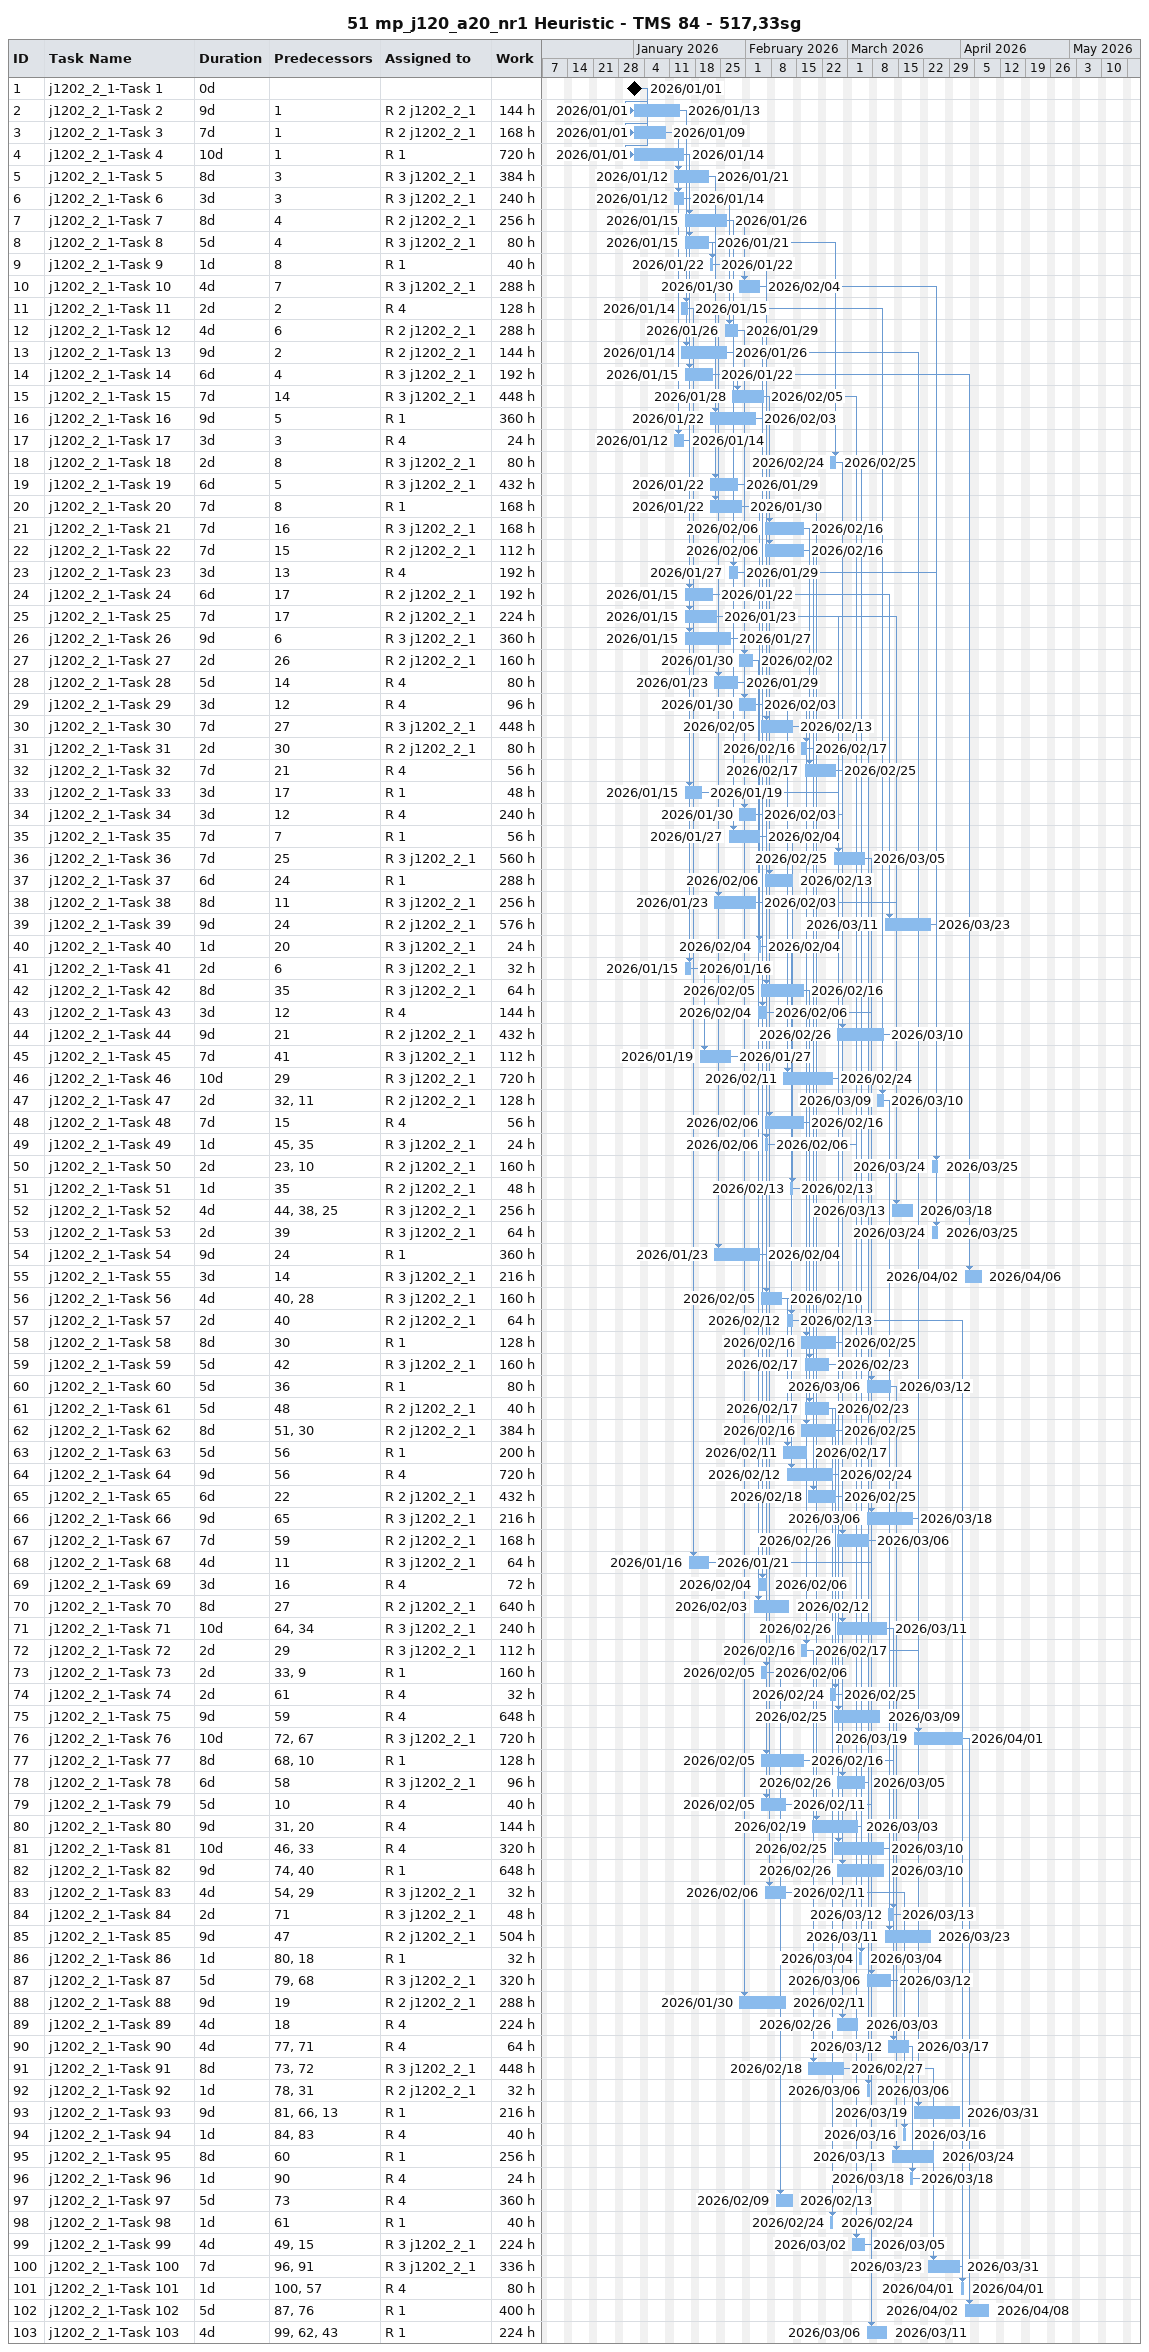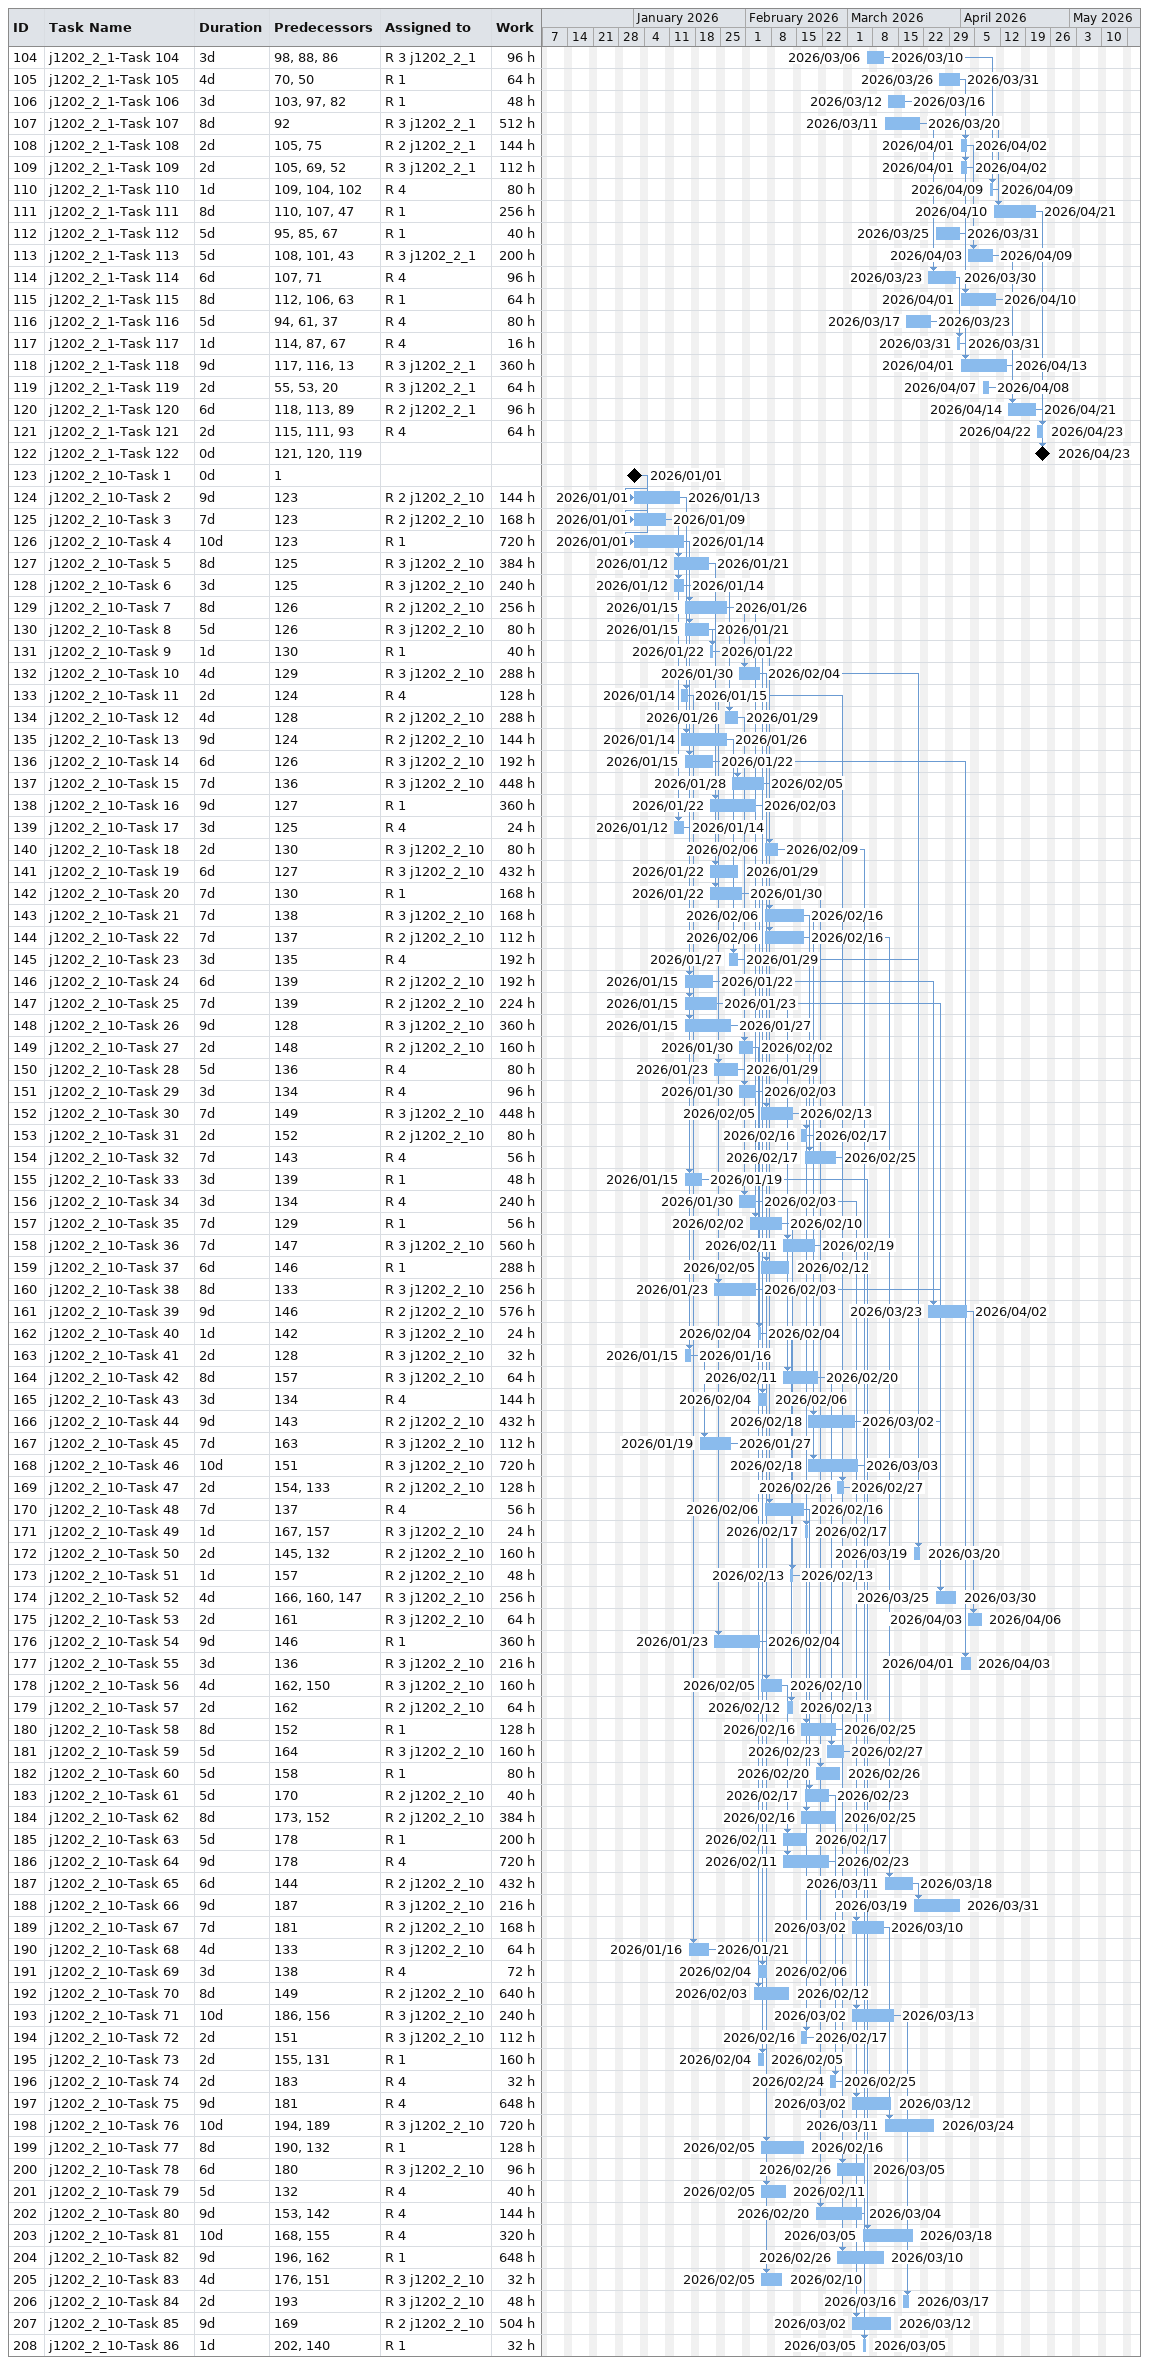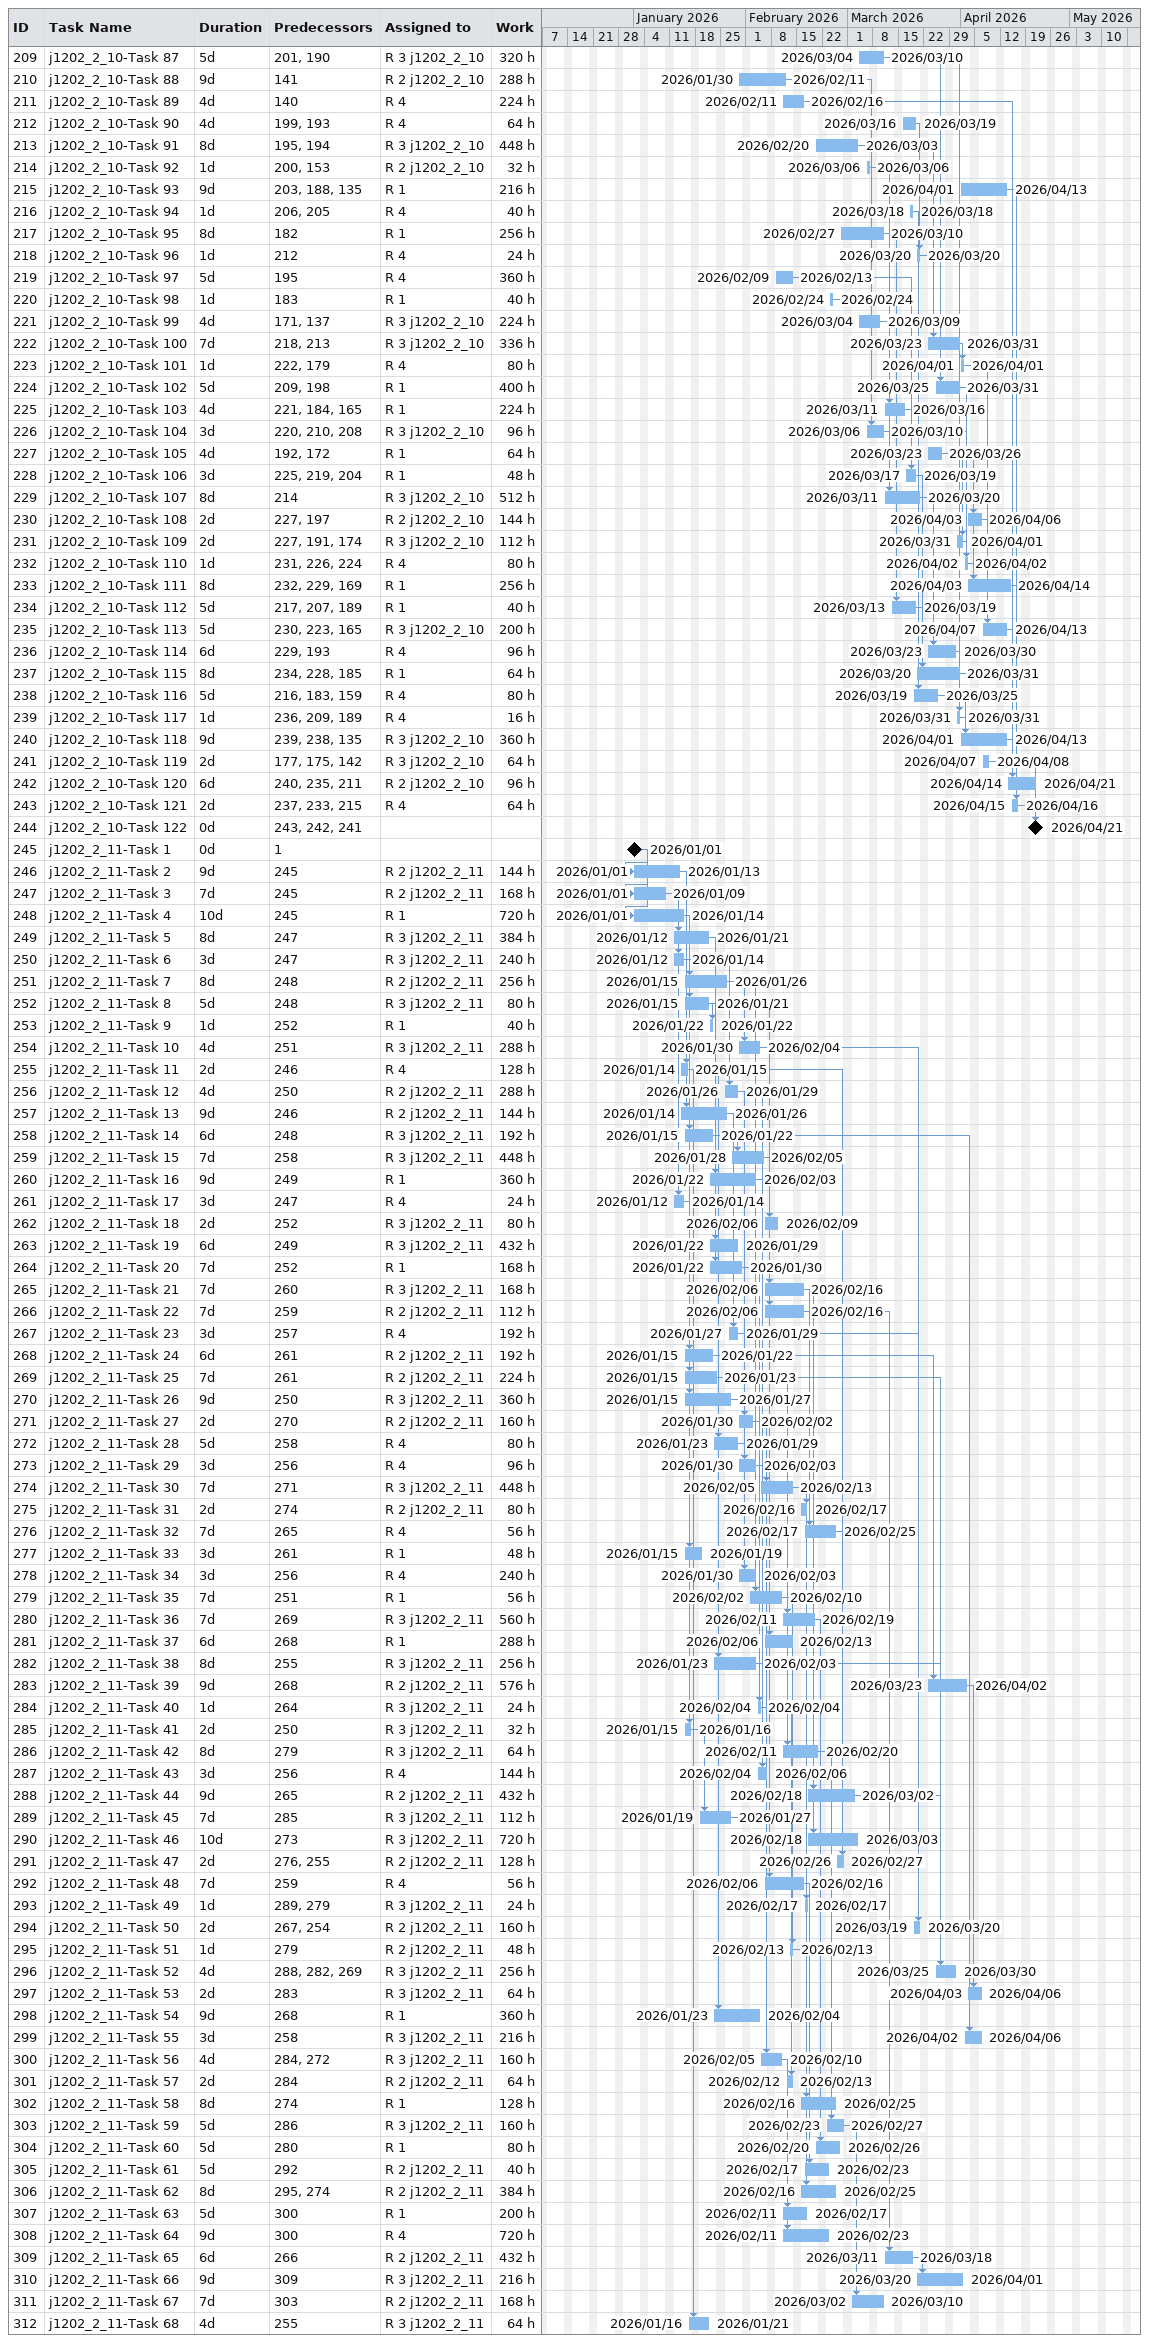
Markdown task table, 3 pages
51 mp_j120_a20_nr1 Heuristic - TMS 84 - 517,33sg

| ID | Task | Duration | Start | Finish | Predecessors | Resources | Work (h) |
|---|---|---|---|---|---|---|---|
| 1 | j1202_2_1-Task 1 | 0d | 2026-01-01 | 2026-01-01 |  |  |  |
| 2 | j1202_2_1-Task 2 | 9d | 2026-01-01 | 2026-01-13 | 1 | R 2 j1202_2_1 | 144 |
| 3 | j1202_2_1-Task 3 | 7d | 2026-01-01 | 2026-01-09 | 1 | R 2 j1202_2_1 | 168 |
| 4 | j1202_2_1-Task 4 | 10d | 2026-01-01 | 2026-01-14 | 1 | R 1 | 720 |
| 5 | j1202_2_1-Task 5 | 8d | 2026-01-12 | 2026-01-21 | 3 | R 3 j1202_2_1 | 384 |
| 6 | j1202_2_1-Task 6 | 3d | 2026-01-12 | 2026-01-14 | 3 | R 3 j1202_2_1 | 240 |
| 7 | j1202_2_1-Task 7 | 8d | 2026-01-15 | 2026-01-26 | 4 | R 2 j1202_2_1 | 256 |
| 8 | j1202_2_1-Task 8 | 5d | 2026-01-15 | 2026-01-21 | 4 | R 3 j1202_2_1 | 80 |
| 9 | j1202_2_1-Task 9 | 1d | 2026-01-22 | 2026-01-22 | 8 | R 1 | 40 |
| 10 | j1202_2_1-Task 10 | 4d | 2026-01-30 | 2026-02-04 | 7 | R 3 j1202_2_1 | 288 |
| 11 | j1202_2_1-Task 11 | 2d | 2026-01-14 | 2026-01-15 | 2 | R 4 | 128 |
| 12 | j1202_2_1-Task 12 | 4d | 2026-01-26 | 2026-01-29 | 6 | R 2 j1202_2_1 | 288 |
| 13 | j1202_2_1-Task 13 | 9d | 2026-01-14 | 2026-01-26 | 2 | R 2 j1202_2_1 | 144 |
| 14 | j1202_2_1-Task 14 | 6d | 2026-01-15 | 2026-01-22 | 4 | R 3 j1202_2_1 | 192 |
| 15 | j1202_2_1-Task 15 | 7d | 2026-01-28 | 2026-02-05 | 14 | R 3 j1202_2_1 | 448 |
| 16 | j1202_2_1-Task 16 | 9d | 2026-01-22 | 2026-02-03 | 5 | R 1 | 360 |
| 17 | j1202_2_1-Task 17 | 3d | 2026-01-12 | 2026-01-14 | 3 | R 4 | 24 |
| 18 | j1202_2_1-Task 18 | 2d | 2026-02-24 | 2026-02-25 | 8 | R 3 j1202_2_1 | 80 |
| 19 | j1202_2_1-Task 19 | 6d | 2026-01-22 | 2026-01-29 | 5 | R 3 j1202_2_1 | 432 |
| 20 | j1202_2_1-Task 20 | 7d | 2026-01-22 | 2026-01-30 | 8 | R 1 | 168 |
| 21 | j1202_2_1-Task 21 | 7d | 2026-02-06 | 2026-02-16 | 16 | R 3 j1202_2_1 | 168 |
| 22 | j1202_2_1-Task 22 | 7d | 2026-02-06 | 2026-02-16 | 15 | R 2 j1202_2_1 | 112 |
| 23 | j1202_2_1-Task 23 | 3d | 2026-01-27 | 2026-01-29 | 13 | R 4 | 192 |
| 24 | j1202_2_1-Task 24 | 6d | 2026-01-15 | 2026-01-22 | 17 | R 2 j1202_2_1 | 192 |
| 25 | j1202_2_1-Task 25 | 7d | 2026-01-15 | 2026-01-23 | 17 | R 2 j1202_2_1 | 224 |
| 26 | j1202_2_1-Task 26 | 9d | 2026-01-15 | 2026-01-27 | 6 | R 3 j1202_2_1 | 360 |
| 27 | j1202_2_1-Task 27 | 2d | 2026-01-30 | 2026-02-02 | 26 | R 2 j1202_2_1 | 160 |
| 28 | j1202_2_1-Task 28 | 5d | 2026-01-23 | 2026-01-29 | 14 | R 4 | 80 |
| 29 | j1202_2_1-Task 29 | 3d | 2026-01-30 | 2026-02-03 | 12 | R 4 | 96 |
| 30 | j1202_2_1-Task 30 | 7d | 2026-02-05 | 2026-02-13 | 27 | R 3 j1202_2_1 | 448 |
| 31 | j1202_2_1-Task 31 | 2d | 2026-02-16 | 2026-02-17 | 30 | R 2 j1202_2_1 | 80 |
| 32 | j1202_2_1-Task 32 | 7d | 2026-02-17 | 2026-02-25 | 21 | R 4 | 56 |
| 33 | j1202_2_1-Task 33 | 3d | 2026-01-15 | 2026-01-19 | 17 | R 1 | 48 |
| 34 | j1202_2_1-Task 34 | 3d | 2026-01-30 | 2026-02-03 | 12 | R 4 | 240 |
| 35 | j1202_2_1-Task 35 | 7d | 2026-01-27 | 2026-02-04 | 7 | R 1 | 56 |
| 36 | j1202_2_1-Task 36 | 7d | 2026-02-25 | 2026-03-05 | 25 | R 3 j1202_2_1 | 560 |
| 37 | j1202_2_1-Task 37 | 6d | 2026-02-06 | 2026-02-13 | 24 | R 1 | 288 |
| 38 | j1202_2_1-Task 38 | 8d | 2026-01-23 | 2026-02-03 | 11 | R 3 j1202_2_1 | 256 |
| 39 | j1202_2_1-Task 39 | 9d | 2026-03-11 | 2026-03-23 | 24 | R 2 j1202_2_1 | 576 |
| 40 | j1202_2_1-Task 40 | 1d | 2026-02-04 | 2026-02-04 | 20 | R 3 j1202_2_1 | 24 |
| 41 | j1202_2_1-Task 41 | 2d | 2026-01-15 | 2026-01-16 | 6 | R 3 j1202_2_1 | 32 |
| 42 | j1202_2_1-Task 42 | 8d | 2026-02-05 | 2026-02-16 | 35 | R 3 j1202_2_1 | 64 |
| 43 | j1202_2_1-Task 43 | 3d | 2026-02-04 | 2026-02-06 | 12 | R 4 | 144 |
| 44 | j1202_2_1-Task 44 | 9d | 2026-02-26 | 2026-03-10 | 21 | R 2 j1202_2_1 | 432 |
| 45 | j1202_2_1-Task 45 | 7d | 2026-01-19 | 2026-01-27 | 41 | R 3 j1202_2_1 | 112 |
| 46 | j1202_2_1-Task 46 | 10d | 2026-02-11 | 2026-02-24 | 29 | R 3 j1202_2_1 | 720 |
| 47 | j1202_2_1-Task 47 | 2d | 2026-03-09 | 2026-03-10 | 32, 11 | R 2 j1202_2_1 | 128 |
| 48 | j1202_2_1-Task 48 | 7d | 2026-02-06 | 2026-02-16 | 15 | R 4 | 56 |
| 49 | j1202_2_1-Task 49 | 1d | 2026-02-06 | 2026-02-06 | 45, 35 | R 3 j1202_2_1 | 24 |
| 50 | j1202_2_1-Task 50 | 2d | 2026-03-24 | 2026-03-25 | 23, 10 | R 2 j1202_2_1 | 160 |
| 51 | j1202_2_1-Task 51 | 1d | 2026-02-13 | 2026-02-13 | 35 | R 2 j1202_2_1 | 48 |
| 52 | j1202_2_1-Task 52 | 4d | 2026-03-13 | 2026-03-18 | 44, 38, 25 | R 3 j1202_2_1 | 256 |
| 53 | j1202_2_1-Task 53 | 2d | 2026-03-24 | 2026-03-25 | 39 | R 3 j1202_2_1 | 64 |
| 54 | j1202_2_1-Task 54 | 9d | 2026-01-23 | 2026-02-04 | 24 | R 1 | 360 |
| 55 | j1202_2_1-Task 55 | 3d | 2026-04-02 | 2026-04-06 | 14 | R 3 j1202_2_1 | 216 |
| 56 | j1202_2_1-Task 56 | 4d | 2026-02-05 | 2026-02-10 | 40, 28 | R 3 j1202_2_1 | 160 |
| 57 | j1202_2_1-Task 57 | 2d | 2026-02-12 | 2026-02-13 | 40 | R 2 j1202_2_1 | 64 |
| 58 | j1202_2_1-Task 58 | 8d | 2026-02-16 | 2026-02-25 | 30 | R 1 | 128 |
| 59 | j1202_2_1-Task 59 | 5d | 2026-02-17 | 2026-02-23 | 42 | R 3 j1202_2_1 | 160 |
| 60 | j1202_2_1-Task 60 | 5d | 2026-03-06 | 2026-03-12 | 36 | R 1 | 80 |
| 61 | j1202_2_1-Task 61 | 5d | 2026-02-17 | 2026-02-23 | 48 | R 2 j1202_2_1 | 40 |
| 62 | j1202_2_1-Task 62 | 8d | 2026-02-16 | 2026-02-25 | 51, 30 | R 2 j1202_2_1 | 384 |
| 63 | j1202_2_1-Task 63 | 5d | 2026-02-11 | 2026-02-17 | 56 | R 1 | 200 |
| 64 | j1202_2_1-Task 64 | 9d | 2026-02-12 | 2026-02-24 | 56 | R 4 | 720 |
| 65 | j1202_2_1-Task 65 | 6d | 2026-02-18 | 2026-02-25 | 22 | R 2 j1202_2_1 | 432 |
| 66 | j1202_2_1-Task 66 | 9d | 2026-03-06 | 2026-03-18 | 65 | R 3 j1202_2_1 | 216 |
| 67 | j1202_2_1-Task 67 | 7d | 2026-02-26 | 2026-03-06 | 59 | R 2 j1202_2_1 | 168 |
| 68 | j1202_2_1-Task 68 | 4d | 2026-01-16 | 2026-01-21 | 11 | R 3 j1202_2_1 | 64 |
| 69 | j1202_2_1-Task 69 | 3d | 2026-02-04 | 2026-02-06 | 16 | R 4 | 72 |
| 70 | j1202_2_1-Task 70 | 8d | 2026-02-03 | 2026-02-12 | 27 | R 2 j1202_2_1 | 640 |
| 71 | j1202_2_1-Task 71 | 10d | 2026-02-26 | 2026-03-11 | 64, 34 | R 3 j1202_2_1 | 240 |
| 72 | j1202_2_1-Task 72 | 2d | 2026-02-16 | 2026-02-17 | 29 | R 3 j1202_2_1 | 112 |
| 73 | j1202_2_1-Task 73 | 2d | 2026-02-05 | 2026-02-06 | 33, 9 | R 1 | 160 |
| 74 | j1202_2_1-Task 74 | 2d | 2026-02-24 | 2026-02-25 | 61 | R 4 | 32 |
| 75 | j1202_2_1-Task 75 | 9d | 2026-02-25 | 2026-03-09 | 59 | R 4 | 648 |
| 76 | j1202_2_1-Task 76 | 10d | 2026-03-19 | 2026-04-01 | 72, 67 | R 3 j1202_2_1 | 720 |
| 77 | j1202_2_1-Task 77 | 8d | 2026-02-05 | 2026-02-16 | 68, 10 | R 1 | 128 |
| 78 | j1202_2_1-Task 78 | 6d | 2026-02-26 | 2026-03-05 | 58 | R 3 j1202_2_1 | 96 |
| 79 | j1202_2_1-Task 79 | 5d | 2026-02-05 | 2026-02-11 | 10 | R 4 | 40 |
| 80 | j1202_2_1-Task 80 | 9d | 2026-02-19 | 2026-03-03 | 31, 20 | R 4 | 144 |
| 81 | j1202_2_1-Task 81 | 10d | 2026-02-25 | 2026-03-10 | 46, 33 | R 4 | 320 |
| 82 | j1202_2_1-Task 82 | 9d | 2026-02-26 | 2026-03-10 | 74, 40 | R 1 | 648 |
| 83 | j1202_2_1-Task 83 | 4d | 2026-02-06 | 2026-02-11 | 54, 29 | R 3 j1202_2_1 | 32 |
| 84 | j1202_2_1-Task 84 | 2d | 2026-03-12 | 2026-03-13 | 71 | R 3 j1202_2_1 | 48 |
| 85 | j1202_2_1-Task 85 | 9d | 2026-03-11 | 2026-03-23 | 47 | R 2 j1202_2_1 | 504 |
| 86 | j1202_2_1-Task 86 | 1d | 2026-03-04 | 2026-03-04 | 80, 18 | R 1 | 32 |
| 87 | j1202_2_1-Task 87 | 5d | 2026-03-06 | 2026-03-12 | 79, 68 | R 3 j1202_2_1 | 320 |
| 88 | j1202_2_1-Task 88 | 9d | 2026-01-30 | 2026-02-11 | 19 | R 2 j1202_2_1 | 288 |
| 89 | j1202_2_1-Task 89 | 4d | 2026-02-26 | 2026-03-03 | 18 | R 4 | 224 |
| 90 | j1202_2_1-Task 90 | 4d | 2026-03-12 | 2026-03-17 | 77, 71 | R 4 | 64 |
| 91 | j1202_2_1-Task 91 | 8d | 2026-02-18 | 2026-02-27 | 73, 72 | R 3 j1202_2_1 | 448 |
| 92 | j1202_2_1-Task 92 | 1d | 2026-03-06 | 2026-03-06 | 78, 31 | R 2 j1202_2_1 | 32 |
| 93 | j1202_2_1-Task 93 | 9d | 2026-03-19 | 2026-03-31 | 81, 66, 13 | R 1 | 216 |
| 94 | j1202_2_1-Task 94 | 1d | 2026-03-16 | 2026-03-16 | 84, 83 | R 4 | 40 |
| 95 | j1202_2_1-Task 95 | 8d | 2026-03-13 | 2026-03-24 | 60 | R 1 | 256 |
| 96 | j1202_2_1-Task 96 | 1d | 2026-03-18 | 2026-03-18 | 90 | R 4 | 24 |
| 97 | j1202_2_1-Task 97 | 5d | 2026-02-09 | 2026-02-13 | 73 | R 4 | 360 |
| 98 | j1202_2_1-Task 98 | 1d | 2026-02-24 | 2026-02-24 | 61 | R 1 | 40 |
| 99 | j1202_2_1-Task 99 | 4d | 2026-03-02 | 2026-03-05 | 49, 15 | R 3 j1202_2_1 | 224 |
| 100 | j1202_2_1-Task 100 | 7d | 2026-03-23 | 2026-03-31 | 96, 91 | R 3 j1202_2_1 | 336 |
| 101 | j1202_2_1-Task 101 | 1d | 2026-04-01 | 2026-04-01 | 100, 57 | R 4 | 80 |
| 102 | j1202_2_1-Task 102 | 5d | 2026-04-02 | 2026-04-08 | 87, 76 | R 1 | 400 |
| 103 | j1202_2_1-Task 103 | 4d | 2026-03-06 | 2026-03-11 | 99, 62, 43 | R 1 | 224 |
| 104 | j1202_2_1-Task 104 | 3d | 2026-03-06 | 2026-03-10 | 98, 88, 86 | R 3 j1202_2_1 | 96 |
| 105 | j1202_2_1-Task 105 | 4d | 2026-03-26 | 2026-03-31 | 70, 50 | R 1 | 64 |
| 106 | j1202_2_1-Task 106 | 3d | 2026-03-12 | 2026-03-16 | 103, 97, 82 | R 1 | 48 |
| 107 | j1202_2_1-Task 107 | 8d | 2026-03-11 | 2026-03-20 | 92 | R 3 j1202_2_1 | 512 |
| 108 | j1202_2_1-Task 108 | 2d | 2026-04-01 | 2026-04-02 | 105, 75 | R 2 j1202_2_1 | 144 |
| 109 | j1202_2_1-Task 109 | 2d | 2026-04-01 | 2026-04-02 | 105, 69, 52 | R 3 j1202_2_1 | 112 |
| 110 | j1202_2_1-Task 110 | 1d | 2026-04-09 | 2026-04-09 | 109, 104, 102 | R 4 | 80 |
| 111 | j1202_2_1-Task 111 | 8d | 2026-04-10 | 2026-04-21 | 110, 107, 47 | R 1 | 256 |
| 112 | j1202_2_1-Task 112 | 5d | 2026-03-25 | 2026-03-31 | 95, 85, 67 | R 1 | 40 |
| 113 | j1202_2_1-Task 113 | 5d | 2026-04-03 | 2026-04-09 | 108, 101, 43 | R 3 j1202_2_1 | 200 |
| 114 | j1202_2_1-Task 114 | 6d | 2026-03-23 | 2026-03-30 | 107, 71 | R 4 | 96 |
| 115 | j1202_2_1-Task 115 | 8d | 2026-04-01 | 2026-04-10 | 112, 106, 63 | R 1 | 64 |
| 116 | j1202_2_1-Task 116 | 5d | 2026-03-17 | 2026-03-23 | 94, 61, 37 | R 4 | 80 |
| 117 | j1202_2_1-Task 117 | 1d | 2026-03-31 | 2026-03-31 | 114, 87, 67 | R 4 | 16 |
| 118 | j1202_2_1-Task 118 | 9d | 2026-04-01 | 2026-04-13 | 117, 116, 13 | R 3 j1202_2_1 | 360 |
| 119 | j1202_2_1-Task 119 | 2d | 2026-04-07 | 2026-04-08 | 55, 53, 20 | R 3 j1202_2_1 | 64 |
| 120 | j1202_2_1-Task 120 | 6d | 2026-04-14 | 2026-04-21 | 118, 113, 89 | R 2 j1202_2_1 | 96 |
| 121 | j1202_2_1-Task 121 | 2d | 2026-04-22 | 2026-04-23 | 115, 111, 93 | R 4 | 64 |
| 122 | j1202_2_1-Task 122 | 0d | 2026-04-23 | 2026-04-23 | 121, 120, 119 |  |  |
| 123 | j1202_2_10-Task 1 | 0d | 2026-01-01 | 2026-01-01 | 1 |  |  |
| 124 | j1202_2_10-Task 2 | 9d | 2026-01-01 | 2026-01-13 | 123 | R 2 j1202_2_10 | 144 |
| 125 | j1202_2_10-Task 3 | 7d | 2026-01-01 | 2026-01-09 | 123 | R 2 j1202_2_10 | 168 |
| 126 | j1202_2_10-Task 4 | 10d | 2026-01-01 | 2026-01-14 | 123 | R 1 | 720 |
| 127 | j1202_2_10-Task 5 | 8d | 2026-01-12 | 2026-01-21 | 125 | R 3 j1202_2_10 | 384 |
| 128 | j1202_2_10-Task 6 | 3d | 2026-01-12 | 2026-01-14 | 125 | R 3 j1202_2_10 | 240 |
| 129 | j1202_2_10-Task 7 | 8d | 2026-01-15 | 2026-01-26 | 126 | R 2 j1202_2_10 | 256 |
| 130 | j1202_2_10-Task 8 | 5d | 2026-01-15 | 2026-01-21 | 126 | R 3 j1202_2_10 | 80 |
| 131 | j1202_2_10-Task 9 | 1d | 2026-01-22 | 2026-01-22 | 130 | R 1 | 40 |
| 132 | j1202_2_10-Task 10 | 4d | 2026-01-30 | 2026-02-04 | 129 | R 3 j1202_2_10 | 288 |
| 133 | j1202_2_10-Task 11 | 2d | 2026-01-14 | 2026-01-15 | 124 | R 4 | 128 |
| 134 | j1202_2_10-Task 12 | 4d | 2026-01-26 | 2026-01-29 | 128 | R 2 j1202_2_10 | 288 |
| 135 | j1202_2_10-Task 13 | 9d | 2026-01-14 | 2026-01-26 | 124 | R 2 j1202_2_10 | 144 |
| 136 | j1202_2_10-Task 14 | 6d | 2026-01-15 | 2026-01-22 | 126 | R 3 j1202_2_10 | 192 |
| 137 | j1202_2_10-Task 15 | 7d | 2026-01-28 | 2026-02-05 | 136 | R 3 j1202_2_10 | 448 |
| 138 | j1202_2_10-Task 16 | 9d | 2026-01-22 | 2026-02-03 | 127 | R 1 | 360 |
| 139 | j1202_2_10-Task 17 | 3d | 2026-01-12 | 2026-01-14 | 125 | R 4 | 24 |
| 140 | j1202_2_10-Task 18 | 2d | 2026-02-06 | 2026-02-09 | 130 | R 3 j1202_2_10 | 80 |
| 141 | j1202_2_10-Task 19 | 6d | 2026-01-22 | 2026-01-29 | 127 | R 3 j1202_2_10 | 432 |
| 142 | j1202_2_10-Task 20 | 7d | 2026-01-22 | 2026-01-30 | 130 | R 1 | 168 |
| 143 | j1202_2_10-Task 21 | 7d | 2026-02-06 | 2026-02-16 | 138 | R 3 j1202_2_10 | 168 |
| 144 | j1202_2_10-Task 22 | 7d | 2026-02-06 | 2026-02-16 | 137 | R 2 j1202_2_10 | 112 |
| 145 | j1202_2_10-Task 23 | 3d | 2026-01-27 | 2026-01-29 | 135 | R 4 | 192 |
| 146 | j1202_2_10-Task 24 | 6d | 2026-01-15 | 2026-01-22 | 139 | R 2 j1202_2_10 | 192 |
| 147 | j1202_2_10-Task 25 | 7d | 2026-01-15 | 2026-01-23 | 139 | R 2 j1202_2_10 | 224 |
| 148 | j1202_2_10-Task 26 | 9d | 2026-01-15 | 2026-01-27 | 128 | R 3 j1202_2_10 | 360 |
| 149 | j1202_2_10-Task 27 | 2d | 2026-01-30 | 2026-02-02 | 148 | R 2 j1202_2_10 | 160 |
| 150 | j1202_2_10-Task 28 | 5d | 2026-01-23 | 2026-01-29 | 136 | R 4 | 80 |
| 151 | j1202_2_10-Task 29 | 3d | 2026-01-30 | 2026-02-03 | 134 | R 4 | 96 |
| 152 | j1202_2_10-Task 30 | 7d | 2026-02-05 | 2026-02-13 | 149 | R 3 j1202_2_10 | 448 |
| 153 | j1202_2_10-Task 31 | 2d | 2026-02-16 | 2026-02-17 | 152 | R 2 j1202_2_10 | 80 |
| 154 | j1202_2_10-Task 32 | 7d | 2026-02-17 | 2026-02-25 | 143 | R 4 | 56 |
| 155 | j1202_2_10-Task 33 | 3d | 2026-01-15 | 2026-01-19 | 139 | R 1 | 48 |
| 156 | j1202_2_10-Task 34 | 3d | 2026-01-30 | 2026-02-03 | 134 | R 4 | 240 |
| 157 | j1202_2_10-Task 35 | 7d | 2026-02-02 | 2026-02-10 | 129 | R 1 | 56 |
| 158 | j1202_2_10-Task 36 | 7d | 2026-02-11 | 2026-02-19 | 147 | R 3 j1202_2_10 | 560 |
| 159 | j1202_2_10-Task 37 | 6d | 2026-02-05 | 2026-02-12 | 146 | R 1 | 288 |
| 160 | j1202_2_10-Task 38 | 8d | 2026-01-23 | 2026-02-03 | 133 | R 3 j1202_2_10 | 256 |
| 161 | j1202_2_10-Task 39 | 9d | 2026-03-23 | 2026-04-02 | 146 | R 2 j1202_2_10 | 576 |
| 162 | j1202_2_10-Task 40 | 1d | 2026-02-04 | 2026-02-04 | 142 | R 3 j1202_2_10 | 24 |
| 163 | j1202_2_10-Task 41 | 2d | 2026-01-15 | 2026-01-16 | 128 | R 3 j1202_2_10 | 32 |
| 164 | j1202_2_10-Task 42 | 8d | 2026-02-11 | 2026-02-20 | 157 | R 3 j1202_2_10 | 64 |
| 165 | j1202_2_10-Task 43 | 3d | 2026-02-04 | 2026-02-06 | 134 | R 4 | 144 |
| 166 | j1202_2_10-Task 44 | 9d | 2026-02-18 | 2026-03-02 | 143 | R 2 j1202_2_10 | 432 |
| 167 | j1202_2_10-Task 45 | 7d | 2026-01-19 | 2026-01-27 | 163 | R 3 j1202_2_10 | 112 |
| 168 | j1202_2_10-Task 46 | 10d | 2026-02-18 | 2026-03-03 | 151 | R 3 j1202_2_10 | 720 |
| 169 | j1202_2_10-Task 47 | 2d | 2026-02-26 | 2026-02-27 | 154, 133 | R 2 j1202_2_10 | 128 |
| 170 | j1202_2_10-Task 48 | 7d | 2026-02-06 | 2026-02-16 | 137 | R 4 | 56 |
| 171 | j1202_2_10-Task 49 | 1d | 2026-02-17 | 2026-02-17 | 167, 157 | R 3 j1202_2_10 | 24 |
| 172 | j1202_2_10-Task 50 | 2d | 2026-03-19 | 2026-03-20 | 145, 132 | R 2 j1202_2_10 | 160 |
| 173 | j1202_2_10-Task 51 | 1d | 2026-02-13 | 2026-02-13 | 157 | R 2 j1202_2_10 | 48 |
| 174 | j1202_2_10-Task 52 | 4d | 2026-03-25 | 2026-03-30 | 166, 160, 147 | R 3 j1202_2_10 | 256 |
| 175 | j1202_2_10-Task 53 | 2d | 2026-04-03 | 2026-04-06 | 161 | R 3 j1202_2_10 | 64 |
| 176 | j1202_2_10-Task 54 | 9d | 2026-01-23 | 2026-02-04 | 146 | R 1 | 360 |
| 177 | j1202_2_10-Task 55 | 3d | 2026-04-01 | 2026-04-03 | 136 | R 3 j1202_2_10 | 216 |
| 178 | j1202_2_10-Task 56 | 4d | 2026-02-05 | 2026-02-10 | 162, 150 | R 3 j1202_2_10 | 160 |
| 179 | j1202_2_10-Task 57 | 2d | 2026-02-12 | 2026-02-13 | 162 | R 2 j1202_2_10 | 64 |
| 180 | j1202_2_10-Task 58 | 8d | 2026-02-16 | 2026-02-25 | 152 | R 1 | 128 |
| 181 | j1202_2_10-Task 59 | 5d | 2026-02-23 | 2026-02-27 | 164 | R 3 j1202_2_10 | 160 |
| 182 | j1202_2_10-Task 60 | 5d | 2026-02-20 | 2026-02-26 | 158 | R 1 | 80 |
| 183 | j1202_2_10-Task 61 | 5d | 2026-02-17 | 2026-02-23 | 170 | R 2 j1202_2_10 | 40 |
| 184 | j1202_2_10-Task 62 | 8d | 2026-02-16 | 2026-02-25 | 173, 152 | R 2 j1202_2_10 | 384 |
| 185 | j1202_2_10-Task 63 | 5d | 2026-02-11 | 2026-02-17 | 178 | R 1 | 200 |
| 186 | j1202_2_10-Task 64 | 9d | 2026-02-11 | 2026-02-23 | 178 | R 4 | 720 |
| 187 | j1202_2_10-Task 65 | 6d | 2026-03-11 | 2026-03-18 | 144 | R 2 j1202_2_10 | 432 |
| 188 | j1202_2_10-Task 66 | 9d | 2026-03-19 | 2026-03-31 | 187 | R 3 j1202_2_10 | 216 |
| 189 | j1202_2_10-Task 67 | 7d | 2026-03-02 | 2026-03-10 | 181 | R 2 j1202_2_10 | 168 |
| 190 | j1202_2_10-Task 68 | 4d | 2026-01-16 | 2026-01-21 | 133 | R 3 j1202_2_10 | 64 |
| 191 | j1202_2_10-Task 69 | 3d | 2026-02-04 | 2026-02-06 | 138 | R 4 | 72 |
| 192 | j1202_2_10-Task 70 | 8d | 2026-02-03 | 2026-02-12 | 149 | R 2 j1202_2_10 | 640 |
| 193 | j1202_2_10-Task 71 | 10d | 2026-03-02 | 2026-03-13 | 186, 156 | R 3 j1202_2_10 | 240 |
| 194 | j1202_2_10-Task 72 | 2d | 2026-02-16 | 2026-02-17 | 151 | R 3 j1202_2_10 | 112 |
| 195 | j1202_2_10-Task 73 | 2d | 2026-02-04 | 2026-02-05 | 155, 131 | R 1 | 160 |
| 196 | j1202_2_10-Task 74 | 2d | 2026-02-24 | 2026-02-25 | 183 | R 4 | 32 |
| 197 | j1202_2_10-Task 75 | 9d | 2026-03-02 | 2026-03-12 | 181 | R 4 | 648 |
| 198 | j1202_2_10-Task 76 | 10d | 2026-03-11 | 2026-03-24 | 194, 189 | R 3 j1202_2_10 | 720 |
| 199 | j1202_2_10-Task 77 | 8d | 2026-02-05 | 2026-02-16 | 190, 132 | R 1 | 128 |
| 200 | j1202_2_10-Task 78 | 6d | 2026-02-26 | 2026-03-05 | 180 | R 3 j1202_2_10 | 96 |
| 201 | j1202_2_10-Task 79 | 5d | 2026-02-05 | 2026-02-11 | 132 | R 4 | 40 |
| 202 | j1202_2_10-Task 80 | 9d | 2026-02-20 | 2026-03-04 | 153, 142 | R 4 | 144 |
| 203 | j1202_2_10-Task 81 | 10d | 2026-03-05 | 2026-03-18 | 168, 155 | R 4 | 320 |
| 204 | j1202_2_10-Task 82 | 9d | 2026-02-26 | 2026-03-10 | 196, 162 | R 1 | 648 |
| 205 | j1202_2_10-Task 83 | 4d | 2026-02-05 | 2026-02-10 | 176, 151 | R 3 j1202_2_10 | 32 |
| 206 | j1202_2_10-Task 84 | 2d | 2026-03-16 | 2026-03-17 | 193 | R 3 j1202_2_10 | 48 |
| 207 | j1202_2_10-Task 85 | 9d | 2026-03-02 | 2026-03-12 | 169 | R 2 j1202_2_10 | 504 |
| 208 | j1202_2_10-Task 86 | 1d | 2026-03-05 | 2026-03-05 | 202, 140 | R 1 | 32 |
| 209 | j1202_2_10-Task 87 | 5d | 2026-03-04 | 2026-03-10 | 201, 190 | R 3 j1202_2_10 | 320 |
| 210 | j1202_2_10-Task 88 | 9d | 2026-01-30 | 2026-02-11 | 141 | R 2 j1202_2_10 | 288 |
| 211 | j1202_2_10-Task 89 | 4d | 2026-02-11 | 2026-02-16 | 140 | R 4 | 224 |
| 212 | j1202_2_10-Task 90 | 4d | 2026-03-16 | 2026-03-19 | 199, 193 | R 4 | 64 |
| 213 | j1202_2_10-Task 91 | 8d | 2026-02-20 | 2026-03-03 | 195, 194 | R 3 j1202_2_10 | 448 |
| 214 | j1202_2_10-Task 92 | 1d | 2026-03-06 | 2026-03-06 | 200, 153 | R 2 j1202_2_10 | 32 |
| 215 | j1202_2_10-Task 93 | 9d | 2026-04-01 | 2026-04-13 | 203, 188, 135 | R 1 | 216 |
| 216 | j1202_2_10-Task 94 | 1d | 2026-03-18 | 2026-03-18 | 206, 205 | R 4 | 40 |
| 217 | j1202_2_10-Task 95 | 8d | 2026-02-27 | 2026-03-10 | 182 | R 1 | 256 |
| 218 | j1202_2_10-Task 96 | 1d | 2026-03-20 | 2026-03-20 | 212 | R 4 | 24 |
| 219 | j1202_2_10-Task 97 | 5d | 2026-02-09 | 2026-02-13 | 195 | R 4 | 360 |
| 220 | j1202_2_10-Task 98 | 1d | 2026-02-24 | 2026-02-24 | 183 | R 1 | 40 |
| 221 | j1202_2_10-Task 99 | 4d | 2026-03-04 | 2026-03-09 | 171, 137 | R 3 j1202_2_10 | 224 |
| 222 | j1202_2_10-Task 100 | 7d | 2026-03-23 | 2026-03-31 | 218, 213 | R 3 j1202_2_10 | 336 |
| 223 | j1202_2_10-Task 101 | 1d | 2026-04-01 | 2026-04-01 | 222, 179 | R 4 | 80 |
| 224 | j1202_2_10-Task 102 | 5d | 2026-03-25 | 2026-03-31 | 209, 198 | R 1 | 400 |
| 225 | j1202_2_10-Task 103 | 4d | 2026-03-11 | 2026-03-16 | 221, 184, 165 | R 1 | 224 |
| 226 | j1202_2_10-Task 104 | 3d | 2026-03-06 | 2026-03-10 | 220, 210, 208 | R 3 j1202_2_10 | 96 |
| 227 | j1202_2_10-Task 105 | 4d | 2026-03-23 | 2026-03-26 | 192, 172 | R 1 | 64 |
| 228 | j1202_2_10-Task 106 | 3d | 2026-03-17 | 2026-03-19 | 225, 219, 204 | R 1 | 48 |
| 229 | j1202_2_10-Task 107 | 8d | 2026-03-11 | 2026-03-20 | 214 | R 3 j1202_2_10 | 512 |
| 230 | j1202_2_10-Task 108 | 2d | 2026-04-03 | 2026-04-06 | 227, 197 | R 2 j1202_2_10 | 144 |
| 231 | j1202_2_10-Task 109 | 2d | 2026-03-31 | 2026-04-01 | 227, 191, 174 | R 3 j1202_2_10 | 112 |
| 232 | j1202_2_10-Task 110 | 1d | 2026-04-02 | 2026-04-02 | 231, 226, 224 | R 4 | 80 |
| 233 | j1202_2_10-Task 111 | 8d | 2026-04-03 | 2026-04-14 | 232, 229, 169 | R 1 | 256 |
| 234 | j1202_2_10-Task 112 | 5d | 2026-03-13 | 2026-03-19 | 217, 207, 189 | R 1 | 40 |
| 235 | j1202_2_10-Task 113 | 5d | 2026-04-07 | 2026-04-13 | 230, 223, 165 | R 3 j1202_2_10 | 200 |
| 236 | j1202_2_10-Task 114 | 6d | 2026-03-23 | 2026-03-30 | 229, 193 | R 4 | 96 |
| 237 | j1202_2_10-Task 115 | 8d | 2026-03-20 | 2026-03-31 | 234, 228, 185 | R 1 | 64 |
| 238 | j1202_2_10-Task 116 | 5d | 2026-03-19 | 2026-03-25 | 216, 183, 159 | R 4 | 80 |
| 239 | j1202_2_10-Task 117 | 1d | 2026-03-31 | 2026-03-31 | 236, 209, 189 | R 4 | 16 |
| 240 | j1202_2_10-Task 118 | 9d | 2026-04-01 | 2026-04-13 | 239, 238, 135 | R 3 j1202_2_10 | 360 |
| 241 | j1202_2_10-Task 119 | 2d | 2026-04-07 | 2026-04-08 | 177, 175, 142 | R 3 j1202_2_10 | 64 |
| 242 | j1202_2_10-Task 120 | 6d | 2026-04-14 | 2026-04-21 | 240, 235, 211 | R 2 j1202_2_10 | 96 |
| 243 | j1202_2_10-Task 121 | 2d | 2026-04-15 | 2026-04-16 | 237, 233, 215 | R 4 | 64 |
| 244 | j1202_2_10-Task 122 | 0d | 2026-04-21 | 2026-04-21 | 243, 242, 241 |  |  |
| 245 | j1202_2_11-Task 1 | 0d | 2026-01-01 | 2026-01-01 | 1 |  |  |
| 246 | j1202_2_11-Task 2 | 9d | 2026-01-01 | 2026-01-13 | 245 | R 2 j1202_2_11 | 144 |
| 247 | j1202_2_11-Task 3 | 7d | 2026-01-01 | 2026-01-09 | 245 | R 2 j1202_2_11 | 168 |
| 248 | j1202_2_11-Task 4 | 10d | 2026-01-01 | 2026-01-14 | 245 | R 1 | 720 |
| 249 | j1202_2_11-Task 5 | 8d | 2026-01-12 | 2026-01-21 | 247 | R 3 j1202_2_11 | 384 |
| 250 | j1202_2_11-Task 6 | 3d | 2026-01-12 | 2026-01-14 | 247 | R 3 j1202_2_11 | 240 |
| 251 | j1202_2_11-Task 7 | 8d | 2026-01-15 | 2026-01-26 | 248 | R 2 j1202_2_11 | 256 |
| 252 | j1202_2_11-Task 8 | 5d | 2026-01-15 | 2026-01-21 | 248 | R 3 j1202_2_11 | 80 |
| 253 | j1202_2_11-Task 9 | 1d | 2026-01-22 | 2026-01-22 | 252 | R 1 | 40 |
| 254 | j1202_2_11-Task 10 | 4d | 2026-01-30 | 2026-02-04 | 251 | R 3 j1202_2_11 | 288 |
| 255 | j1202_2_11-Task 11 | 2d | 2026-01-14 | 2026-01-15 | 246 | R 4 | 128 |
| 256 | j1202_2_11-Task 12 | 4d | 2026-01-26 | 2026-01-29 | 250 | R 2 j1202_2_11 | 288 |
| 257 | j1202_2_11-Task 13 | 9d | 2026-01-14 | 2026-01-26 | 246 | R 2 j1202_2_11 | 144 |
| 258 | j1202_2_11-Task 14 | 6d | 2026-01-15 | 2026-01-22 | 248 | R 3 j1202_2_11 | 192 |
| 259 | j1202_2_11-Task 15 | 7d | 2026-01-28 | 2026-02-05 | 258 | R 3 j1202_2_11 | 448 |
| 260 | j1202_2_11-Task 16 | 9d | 2026-01-22 | 2026-02-03 | 249 | R 1 | 360 |
| 261 | j1202_2_11-Task 17 | 3d | 2026-01-12 | 2026-01-14 | 247 | R 4 | 24 |
| 262 | j1202_2_11-Task 18 | 2d | 2026-02-06 | 2026-02-09 | 252 | R 3 j1202_2_11 | 80 |
| 263 | j1202_2_11-Task 19 | 6d | 2026-01-22 | 2026-01-29 | 249 | R 3 j1202_2_11 | 432 |
| 264 | j1202_2_11-Task 20 | 7d | 2026-01-22 | 2026-01-30 | 252 | R 1 | 168 |
| 265 | j1202_2_11-Task 21 | 7d | 2026-02-06 | 2026-02-16 | 260 | R 3 j1202_2_11 | 168 |
| 266 | j1202_2_11-Task 22 | 7d | 2026-02-06 | 2026-02-16 | 259 | R 2 j1202_2_11 | 112 |
| 267 | j1202_2_11-Task 23 | 3d | 2026-01-27 | 2026-01-29 | 257 | R 4 | 192 |
| 268 | j1202_2_11-Task 24 | 6d | 2026-01-15 | 2026-01-22 | 261 | R 2 j1202_2_11 | 192 |
| 269 | j1202_2_11-Task 25 | 7d | 2026-01-15 | 2026-01-23 | 261 | R 2 j1202_2_11 | 224 |
| 270 | j1202_2_11-Task 26 | 9d | 2026-01-15 | 2026-01-27 | 250 | R 3 j1202_2_11 | 360 |
| 271 | j1202_2_11-Task 27 | 2d | 2026-01-30 | 2026-02-02 | 270 | R 2 j1202_2_11 | 160 |
| 272 | j1202_2_11-Task 28 | 5d | 2026-01-23 | 2026-01-29 | 258 | R 4 | 80 |
| 273 | j1202_2_11-Task 29 | 3d | 2026-01-30 | 2026-02-03 | 256 | R 4 | 96 |
| 274 | j1202_2_11-Task 30 | 7d | 2026-02-05 | 2026-02-13 | 271 | R 3 j1202_2_11 | 448 |
| 275 | j1202_2_11-Task 31 | 2d | 2026-02-16 | 2026-02-17 | 274 | R 2 j1202_2_11 | 80 |
| 276 | j1202_2_11-Task 32 | 7d | 2026-02-17 | 2026-02-25 | 265 | R 4 | 56 |
| 277 | j1202_2_11-Task 33 | 3d | 2026-01-15 | 2026-01-19 | 261 | R 1 | 48 |
| 278 | j1202_2_11-Task 34 | 3d | 2026-01-30 | 2026-02-03 | 256 | R 4 | 240 |
| 279 | j1202_2_11-Task 35 | 7d | 2026-02-02 | 2026-02-10 | 251 | R 1 | 56 |
| 280 | j1202_2_11-Task 36 | 7d | 2026-02-11 | 2026-02-19 | 269 | R 3 j1202_2_11 | 560 |
| 281 | j1202_2_11-Task 37 | 6d | 2026-02-06 | 2026-02-13 | 268 | R 1 | 288 |
| 282 | j1202_2_11-Task 38 | 8d | 2026-01-23 | 2026-02-03 | 255 | R 3 j1202_2_11 | 256 |
| 283 | j1202_2_11-Task 39 | 9d | 2026-03-23 | 2026-04-02 | 268 | R 2 j1202_2_11 | 576 |
| 284 | j1202_2_11-Task 40 | 1d | 2026-02-04 | 2026-02-04 | 264 | R 3 j1202_2_11 | 24 |
| 285 | j1202_2_11-Task 41 | 2d | 2026-01-15 | 2026-01-16 | 250 | R 3 j1202_2_11 | 32 |
| 286 | j1202_2_11-Task 42 | 8d | 2026-02-11 | 2026-02-20 | 279 | R 3 j1202_2_11 | 64 |
| 287 | j1202_2_11-Task 43 | 3d | 2026-02-04 | 2026-02-06 | 256 | R 4 | 144 |
| 288 | j1202_2_11-Task 44 | 9d | 2026-02-18 | 2026-03-02 | 265 | R 2 j1202_2_11 | 432 |
| 289 | j1202_2_11-Task 45 | 7d | 2026-01-19 | 2026-01-27 | 285 | R 3 j1202_2_11 | 112 |
| 290 | j1202_2_11-Task 46 | 10d | 2026-02-18 | 2026-03-03 | 273 | R 3 j1202_2_11 | 720 |
| 291 | j1202_2_11-Task 47 | 2d | 2026-02-26 | 2026-02-27 | 276, 255 | R 2 j1202_2_11 | 128 |
| 292 | j1202_2_11-Task 48 | 7d | 2026-02-06 | 2026-02-16 | 259 | R 4 | 56 |
| 293 | j1202_2_11-Task 49 | 1d | 2026-02-17 | 2026-02-17 | 289, 279 | R 3 j1202_2_11 | 24 |
| 294 | j1202_2_11-Task 50 | 2d | 2026-03-19 | 2026-03-20 | 267, 254 | R 2 j1202_2_11 | 160 |
| 295 | j1202_2_11-Task 51 | 1d | 2026-02-13 | 2026-02-13 | 279 | R 2 j1202_2_11 | 48 |
| 296 | j1202_2_11-Task 52 | 4d | 2026-03-25 | 2026-03-30 | 288, 282, 269 | R 3 j1202_2_11 | 256 |
| 297 | j1202_2_11-Task 53 | 2d | 2026-04-03 | 2026-04-06 | 283 | R 3 j1202_2_11 | 64 |
| 298 | j1202_2_11-Task 54 | 9d | 2026-01-23 | 2026-02-04 | 268 | R 1 | 360 |
| 299 | j1202_2_11-Task 55 | 3d | 2026-04-02 | 2026-04-06 | 258 | R 3 j1202_2_11 | 216 |
| 300 | j1202_2_11-Task 56 | 4d | 2026-02-05 | 2026-02-10 | 284, 272 | R 3 j1202_2_11 | 160 |
| 301 | j1202_2_11-Task 57 | 2d | 2026-02-12 | 2026-02-13 | 284 | R 2 j1202_2_11 | 64 |
| 302 | j1202_2_11-Task 58 | 8d | 2026-02-16 | 2026-02-25 | 274 | R 1 | 128 |
| 303 | j1202_2_11-Task 59 | 5d | 2026-02-23 | 2026-02-27 | 286 | R 3 j1202_2_11 | 160 |
| 304 | j1202_2_11-Task 60 | 5d | 2026-02-20 | 2026-02-26 | 280 | R 1 | 80 |
| 305 | j1202_2_11-Task 61 | 5d | 2026-02-17 | 2026-02-23 | 292 | R 2 j1202_2_11 | 40 |
| 306 | j1202_2_11-Task 62 | 8d | 2026-02-16 | 2026-02-25 | 295, 274 | R 2 j1202_2_11 | 384 |
| 307 | j1202_2_11-Task 63 | 5d | 2026-02-11 | 2026-02-17 | 300 | R 1 | 200 |
| 308 | j1202_2_11-Task 64 | 9d | 2026-02-11 | 2026-02-23 | 300 | R 4 | 720 |
| 309 | j1202_2_11-Task 65 | 6d | 2026-03-11 | 2026-03-18 | 266 | R 2 j1202_2_11 | 432 |
| 310 | j1202_2_11-Task 66 | 9d | 2026-03-20 | 2026-04-01 | 309 | R 3 j1202_2_11 | 216 |
| 311 | j1202_2_11-Task 67 | 7d | 2026-03-02 | 2026-03-10 | 303 | R 2 j1202_2_11 | 168 |
| 312 | j1202_2_11-Task 68 | 4d | 2026-01-16 | 2026-01-21 | 255 | R 3 j1202_2_11 | 64 |
